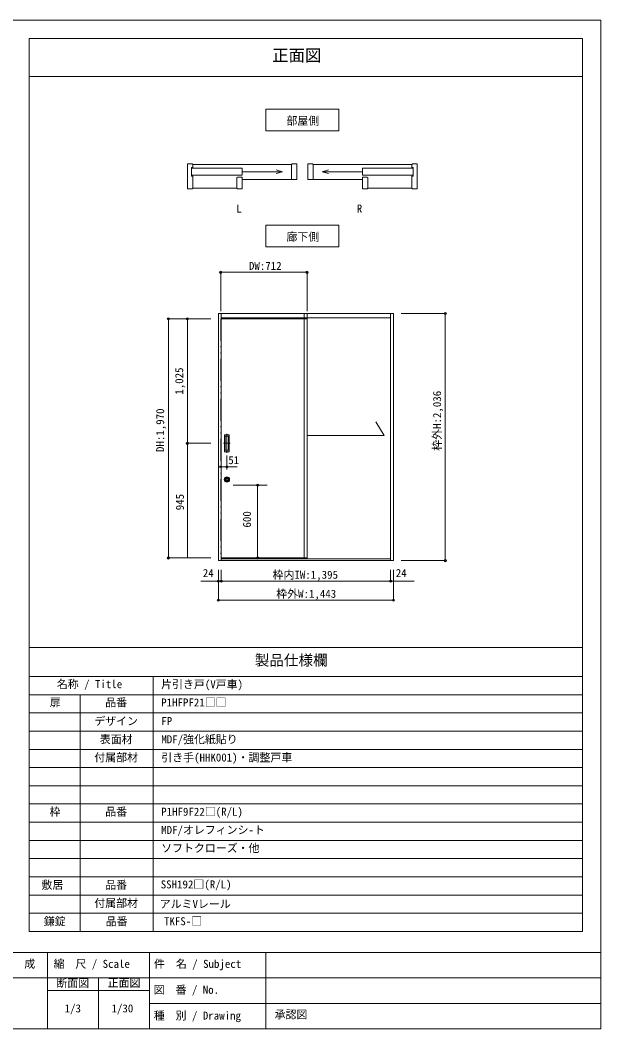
# Model space of a CAD drawing. Units: millimetres on the paper, enlarged 10 times, with parts at other scales. Extents: x -2000 to 2000, y -1385 to 1385.
# Drawn here: x 405 to 2000, y -1385 to 1385 of the extents above; entities that cross this region are included whole.
import ezdxf
from ezdxf.enums import TextEntityAlignment as Align

# ---------------------------------------------------------------- set-up
doc = ezdxf.new("R2010")
doc.units = ezdxf.units.MM
doc.header["$LTSCALE"] = 10
doc.header["$PDMODE"] = 32
doc.header["$PDSIZE"] = 6
doc.linetypes.add('DASHED_DOUBLE_DOTTED', pattern=[11, 6, -1.5, 0.25, -1.5, 0.25, -1.5])
doc.layers.add('1-1_0', color=7, linetype='Continuous', lineweight=18)
doc.layers.add('3-0', color=7, linetype='Continuous', lineweight=20)
doc.styles.add('ＭＳ ゴシック', font='')
doc.styles.get('ＭＳ ゴシック').set_extended_font_data('MS Gothic')

msp = doc.modelspace()

# ---------------------------------------------------------------- linework, layer by layer
at = {"layer": '1-1_0'}
for p, q in [((1950, 1335), (430, 1335)), ((430, -337.5), (430, 1335)), ((1950, -1117.5), (1950, 1335)), ((430, 1230), (1950, 1230)), ((430, -1117.5), (430, -337.5)), ((430, -337.5), (1950, -337.5)), ((430, -417.5), (1950, -417.5)), ((770, -1117.5), (770, -417.5)), ((430, -467.5), (1950, -467.5)), ((570, -1117.5), (570, -467.5)), ((430, -517.5), (1950, -517.5)), ((430, -567.5), (1950, -567.5)), ((430, -617.5), (1950, -617.5)), ((430, -667.5), (1950, -667.5)), ((430, -717.5), (1950, -717.5)), ((430, -767.5), (1950, -767.5)), ((430, -817.5), (1950, -817.5)), ((430, -867.5), (1950, -867.5)), ((430, -917.5), (1950, -917.5)), ((430, -967.5), (1950, -967.5)), ((430, -1017.5), (1950, -1017.5))]:
    msp.add_line(p, q, dxfattribs=at)
at = {"layer": '1-1_0', "lineweight": 20}
for p, q in [((430, -1067.5), (1950, -1067.5)), ((430, -1117.5), (1950, -1117.5)), ((2000, -1175), (-2000, -1175)), ((2000, -1175), (-2000, -1175)), ((480, -1175), (480, -1385)), ((760, -1175), (760, -1385)), ((1080, -1175), (1080, -1385)), ((2000, -1245), (-1190, -1245)), ((2000, -1245), (-1190, -1245)), ((620, -1245), (620, -1385)), ((760, -1280), (480, -1280)), ((2000, -1315), (760, -1315)), ((2000, -1315), (760, -1315)), ((-2000, -1385), (2000, -1385)), ((-2000, -1385), (2000, -1385))]:
    msp.add_line(p, q, dxfattribs=at)
at = {"layer": '1-1_0'}
msp.add_lwpolyline([(2000, -1385), (2000, 1385), (-2000, 1385), (-2000, -1385)], dxfattribs=at)
at = {"layer": '1-1_0', "lineweight": 20}
for points in [[(430, 1230), (1950, 1230), (430, 1230)], [(430, 1230), (430, -337.5), (430, 1230)]]:
    msp.add_lwpolyline(points, dxfattribs=at)
msp.add_lwpolyline([(430, 1230), (1950, 1230), (1950, -337.5), (430, -337.5)], close=True, dxfattribs=at)
at = {"layer": '3-0'}
for p, q in [((877.36, 990.19), (864.46, 990.19)), ((864.46, 921.79), (864.46, 990.19)), ((875.86, 980.59), (875.86, 957.04)), ((878.86, 980.59), (875.86, 980.59)), ((875.86, 978.79), (1014.87, 978.79)), ((878.86, 988.39), (1150.66, 988.39)), ((1014.87, 978.79), (1014.87, 958.99)), ((1125.21, 968.89), (1107.82, 973.55)), ((1150.66, 988.69), (1150.66, 947.59)), ((1165.06, 947.59), (1165.06, 990.19)), ((1195.06, 947.59), (1195.06, 990.19)), ((1209.46, 988.69), (1209.46, 947.59)), ((1481.26, 988.39), (1209.46, 988.39)), ((1234.91, 968.89), (1252.3, 973.55)), ((1484.26, 978.79), (1345.25, 978.79)), ((1345.25, 978.79), (1345.25, 958.99)), ((1481.26, 980.59), (1484.26, 980.59)), ((1482.76, 990.19), (1495.66, 990.19)), ((1484.26, 980.59), (1484.26, 957.04)), ((1495.66, 921.79), (1495.66, 990.19)), ((1014.87, 958.99), (875.86, 958.99)), ((875.86, 957.04), (878.86, 957.04)), ((1014.87, 968.89), (1125.21, 968.89)), ((1014.87, 921.79), (1014.87, 954.19)), ((1014.87, 947.59), (1165.06, 947.59)), ((1125.21, 968.89), (1107.82, 964.23)), ((1345.25, 947.59), (1195.06, 947.59)), ((1234.91, 968.89), (1252.3, 964.23)), ((1345.25, 968.89), (1234.91, 968.89)), ((1345.25, 958.99), (1484.26, 958.99)), ((1345.25, 921.79), (1345.25, 954.19)), ((1484.26, 957.04), (1481.26, 957.04)), ((877.36, 921.79), (864.46, 921.79)), ((878.86, 923.59), (1000.47, 923.59)), ((1481.26, 923.59), (1359.65, 923.59)), ((1482.76, 921.79), (1495.66, 921.79)), ((957.5, 579.59), (949.5, 579.59)), ((957.5, 579.59), (949.5, 579.59)), ((955.83, 564.82), (1193.17, 564.82)), ((957.5, 579.59), (1185.17, 579.59)), ((957.5, 567.59), (1185.17, 567.59)), ((1193.17, 579.59), (1430.5, 579.59)), ((1193.17, 569.92), (1193.17, -93.08)), ((1193.17, 567.59), (1193.17, -94.08)), ((1193.17, 567.59), (1422.5, 567.59)), ((1193.17, 564.82), (1193.17, -94.18)), ((1422.5, 579.59), (1422.5, 571.59)), ((1430.5, 579.59), (1422.5, 579.59)), ((1404.78, 244.09), (1382.22, 281.81)), ((963.59, 223.15), (981.87, 223.15)), ((972.83, 249.25), (972.83, 196.98)), ((1193.17, 244.09), (1404.78, 244.09)), ((955.83, -91.85), (1193.17, -91.85)), ((957.5, -94.18), (957.5, -99.18)), ((957.5, -94.18), (1422.5, -94.18)), ((957.5, -99.18), (1422.5, -99.18)), ((1422.5, -94.18), (1422.5, -99.18))]:
    msp.add_line(p, q, dxfattribs=at)
at = {"layer": '3-0', "color": 4, "lineweight": 9}
for p, q in [((955.83, 692.67), (955.83, 585.51)), ((955.83, 692.67), (1193.17, 692.67)), ((1193.17, 692.67), (1193.17, 585.51)), ((812.12, 564.82), (928.89, 564.82)), ((812.12, 564.82), (812.12, -91.85)), ((864.43, 564.82), (928.89, 564.82)), ((864.43, 223.15), (864.43, 564.82)), ((1451.34, 579.59), (1572.69, 579.59)), ((1572.69, 579.59), (1572.69, -99.18)), ((864.43, 223.15), (928.89, 223.15)), ((864.43, -91.85), (864.43, 223.15)), ((972.83, 189.25), (972.83, 151.4)), ((955.83, 158.52), (1000.73, 158.52)), ((1083.83, 108.15), (990.5, 108.15)), ((1057.17, -91.85), (1057.17, 108.15)), ((812.12, -91.85), (928.89, -91.85)), ((1083.83, -91.85), (990.5, -91.85)), ((1083.83, -91.85), (990.5, -91.85)), ((1451.34, -99.18), (1572.69, -99.18)), ((949.5, -124.9), (949.5, -155.57)), ((949.5, -124.9), (949.5, -155.57)), ((957.5, -124.9), (957.5, -155.57)), ((1422.5, -155.57), (1422.5, -124.9)), ((1430.5, -124.9), (1430.5, -155.57)), ((957.5, -155.57), (900.97, -155.57)), ((957.5, -155.57), (1487.5, -155.57)), ((1422.5, -155.57), (1479.03, -155.57)), ((1430.5, -207.9), (1430.5, -155.57))]:
    msp.add_line(p, q, dxfattribs=at)
at = {"layer": '3-0', "linetype": 'DASHED_DOUBLE_DOTTED'}
msp.add_line((955.83, 564.82), (955.83, -91.85), dxfattribs=at)
at = {"layer": '3-0', "color": 3}
for p, q in [((966.5, 246.49), (979.17, 246.49)), ((966.5, 199.82), (966.5, 246.49)), ((966.5, 242.49), (979.17, 242.49)), ((968.17, 203.82), (968.17, 242.49)), ((977.5, 242.49), (977.5, 203.82)), ((979.17, 246.49), (979.17, 199.82)), ((979.17, 203.82), (966.5, 203.82)), ((979.17, 199.82), (966.5, 199.82))]:
    msp.add_line(p, q, dxfattribs=at)
at = {"layer": '3-0'}
for points in [[(1080.06, 1140.93), (1280.06, 1140.93), (1280.06, 1080.93), (1080.06, 1080.93)], [(1080.06, 762.25), (1280.06, 762.25), (1280.06, 822.25), (1080.06, 822.25)]]:
    msp.add_lwpolyline(points, close=True, dxfattribs=at)
for points in [[(877.36, 990.19), (878.86, 988.69), (878.86, 980.59)], [(1150.66, 988.69), (1152.16, 990.19), (1165.06, 990.19)], [(1209.46, 988.69), (1207.96, 990.19), (1195.06, 990.19)], [(1482.76, 990.19), (1481.26, 988.69), (1481.26, 980.59)], [(877.36, 921.79), (878.86, 923.29), (878.86, 957.04)], [(1000.47, 923.29), (1000.47, 952.69), (1001.97, 954.19), (1014.87, 954.19)], [(1359.65, 923.29), (1359.65, 952.69), (1358.15, 954.19), (1345.25, 954.19)], [(1482.76, 921.79), (1481.26, 923.29), (1481.26, 957.04)], [(1000.47, 923.29), (1001.97, 921.79), (1014.87, 921.79)], [(1359.65, 923.29), (1358.15, 921.79), (1345.25, 921.79)], [(949.5, 579.59), (949.5, -99.18), (957.5, -99.18), (957.5, 579.59)], [(1193.17, -94.75), (1193.17, 579.59), (1185.17, 579.59)], [(1185.17, 579.59), (1185.17, -94.18), (1193.17, -94.18)], [(1185.17, 567.59), (1193.17, 567.59), (1193.17, -94.08)], [(1422.5, 579.59), (1422.5, -99.18), (1430.5, -99.18), (1430.5, 579.59)]]:
    msp.add_lwpolyline(points, dxfattribs=at)
at = {"layer": '3-0', "color": 4, "lineweight": 9}
msp.add_lwpolyline([(949.5, -155.57), (949.5, -207.9), (1430.5, -207.9)], dxfattribs=at)
at = {"layer": '3-0', "lineweight": 18}
for radius in [7.33, 5.67, 5]:
    msp.add_circle((972.83, 123.49), radius, dxfattribs=at)
for start, end in [(124.19308, 304.19308), (304.19308, 124.19308)]:
    msp.add_arc((972.83, 123.49), 2.67, start, end, dxfattribs=at)
at = {"layer": '3-0', "color": 4}
for p in [(955.83, 692.67), (1193.17, 692.67), (1572.69, 579.59), (812.12, 564.82), (864.43, 564.82), (864.43, 223.15), (955.83, 158.52), (972.83, 158.52), (1057.17, 108.15), (812.12, -91.85), (1057.17, -91.85), (1572.69, -99.18), (949.5, -155.57), (957.5, -155.57), (1422.5, -155.57), (949.5, -207.9), (1430.5, -207.9)]:
    msp.add_point(p, dxfattribs=at)

# ---------------------------------------------------------------- texts
at = {"layer": '1-1_0', "style": 'ＭＳ ゴシック'}
for s, height, p in [('正面図', 32.99, (1097.24, 1261.98)), ('製品仕様欄', 29.33, (1049.4, -396.07)), ('名称 / Title', 21.99, (505.64, -456.06)), ('片引き戸(V戸車)', 21.99, (792.33, -456.36)), ('扉', 21.99, (486.33, -506.36)), ('品番', 21.99, (638.67, -506.36)), ('P1HFPF21□□', 21.99, (792.33, -506.36)), ('デザイン', 21.99, (608.75, -557.5)), ('FP', 21.99, (792.7, -557.5)), ('表面材', 21.99, (623.75, -607.5)), ('MDF/強化紙貼り', 21.99, (792.7, -607.5)), ('付属部材', 21.99, (608.75, -657.5)), ('引き手(HHK001)・調整戸車', 21.99, (792.7, -657.5)), ('枠', 21.99, (485.67, -806.36)), ('品番', 21.99, (638.67, -806.36)), ('P1HF9F22□(R/L)', 21.99, (792.33, -806.36)), ('MDF/オレフィンシ-ト', 21.99, (792.33, -856.36)), ('ソフトクローズ・他', 21.99, (792.33, -906.36)), ('敷居', 21.99, (463.65, -1007.36)), ('品番', 21.99, (638.75, -1007.5)), ('SSH192□(R/L)', 21.99, (791.06, -1005.99)), ('付属部材', 21.99, (608.75, -1057.5)), ('アルミVレール', 21.99, (788.47, -1059.75)), ('鎌錠', 21.99, (470, -1107.5)), ('品番', 21.99, (640, -1107.5)), ('TKFS-□', 21.99, (800, -1107.1)), ('作\u3000成', 21.99, (356.17, -1224.21)), ('縮\u3000尺 / Scale', 21.99, (496.68, -1224.21)), ('件\u3000名 / Subject', 21.99, (772.61, -1224.24)), ('断面図', 21.99, (504.6, -1277.15)), ('正面図', 21.99, (645.4, -1276.44)), ('図\u3000番 / No.', 21.99, (771.77, -1295.35)), ('1/3', 21.99, (527.17, -1346.45)), ('1/30', 21.99, (655.92, -1346.45)), ('種\u3000別 / Drawing', 21.99, (771.94, -1366.29)), ('承認図', 21.99, (1104.03, -1363.1))]:
    msp.add_text(s, height=height, dxfattribs=at).set_placement(p, align=Align.BOTTOM_LEFT)
at = {"layer": '3-0', "style": 'ＭＳ ゴシック'}
for s, p in [('部屋側', (1136.46, 1090.93)), ('L', (998.92, 850.05)), ('R', (1329.52, 850.05)), ('廊下側', (1136.46, 772.25)), ('DW:712', (1033.37, 692.67)), ('51', (976.74, 159.16)), ('24', (906.64, -150.9)), ('枠内IW:1,395', (1098.37, -155.57)), ('24', (1436.7, -150.9)), ('枠外W:1,443', (1108.37, -207.9))]:
    msp.add_text(s, height=21.99, dxfattribs=at).set_placement(p, align=Align.BOTTOM_LEFT)
for s, p in [('1,025', (859.43, 356.49)), ('枠外H:2,036', (1567.69, 202.42)), ('DH:1,970', (807.12, 198.99)), ('945', (861.23, 39.07)), ('600', (1045.5, -8.35))]:
    msp.add_text(s, height=21.99, rotation=90, dxfattribs=at).set_placement(p, align=Align.BOTTOM_LEFT)

doc.saveas('drawing.dxf')
